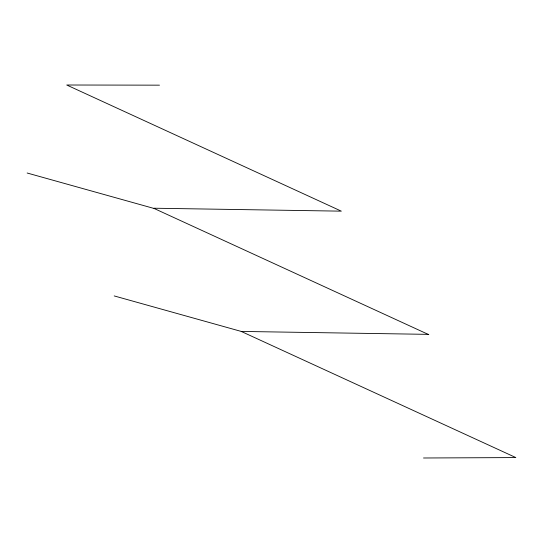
<?xml version="1.0" encoding="UTF-8"?>
<svg xmlns="http://www.w3.org/2000/svg" width="543" height="543" viewBox="0 0 543 543"><rect width="100%" height="100%" fill="white"/><g stroke="black" fill="none" stroke-linecap="round" stroke-linejoin="round"><path stroke-width="0.81" d="M423.506 457.993L515.85 457.573L241.235 331.427L114.206 295.928M159.472 85.163L66.721 85.007L341.337 211.159L153.981 208.22M241.235 331.427L428.597 334.366M27.15 173.007L154.178 208.505L428.794 334.651"/></g></svg>
